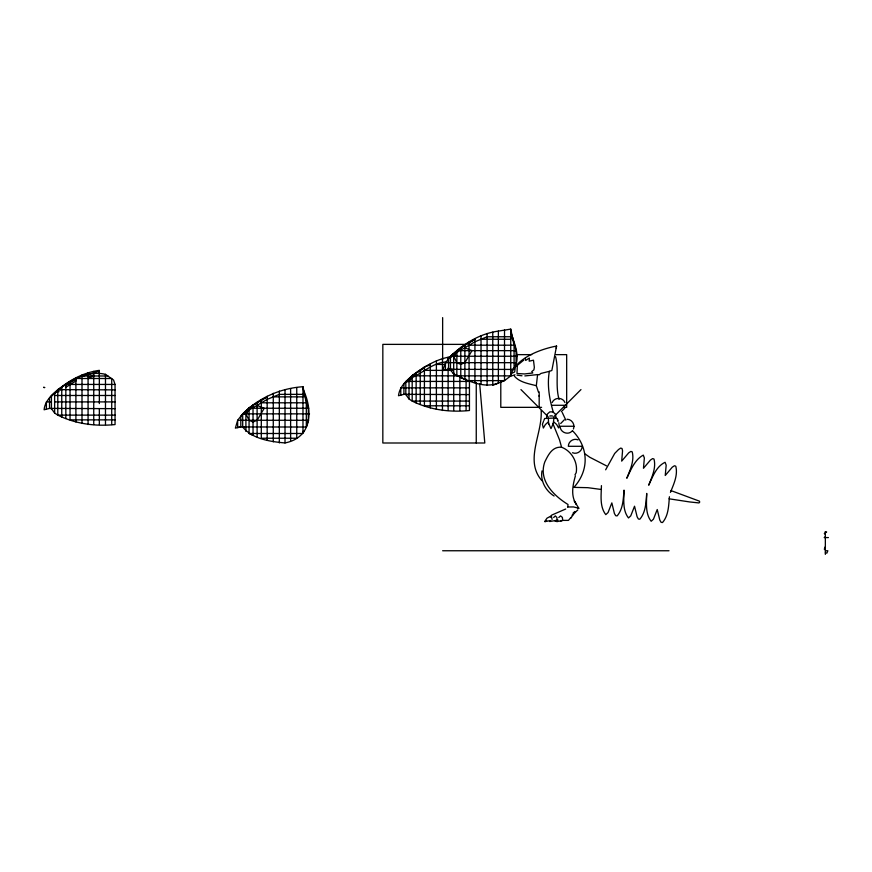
<?xml version="1.0" encoding="UTF-8"?>
<svg xmlns="http://www.w3.org/2000/svg" width="872" height="872" viewBox="0 0 872 872"><rect width="100%" height="100%" fill="white"/><g stroke="black" fill="none" stroke-linecap="round" stroke-linejoin="round"><path stroke-width="1.31" d="M453.669 372.693L453.669 373.826C466.978 380.508 483.579 388.912 498.37 383.081L498.37 331.109L510.741 329.115L514.088 345.192L514.088 368.071M460.776 348.233C453.658 352.408 444.262 360.779 443.14 370.546L448.568 369.161L453.669 369.423M543.899 420.424L544.673 418.473L553.938 418.048L553.197 423.966M541.163 410.559C542.657 433.798 524.061 460.525 541.981 480.723M552.085 519.429L551.333 515.886L546.995 518.164L544.913 521.216M601.429 485.628C601.266 495.209 599.5 506.632 605.789 514.633L608.057 512.551L611.839 502.904L614.411 513.477L615.708 515.712L617.125 515.919C623.197 508.845 623.262 498.937 624.025 490.108C623.916 499.329 622.401 510.294 628.483 517.946L630.75 515.864L634.533 506.218L637.116 516.791L638.402 519.025L639.819 519.232C645.89 512.158 645.967 502.25 646.719 493.421C646.61 502.643 645.095 513.608 651.177 521.26L653.444 519.178L657.226 509.531L659.81 520.104L661.096 522.339L662.513 522.546C668.595 515.472 668.661 505.553 669.413 496.735M548.325 418.113L548.652 424.108M567.705 507.068L568.032 504.517C553.698 495.634 538.155 480.548 544.793 461.953C548.139 455.151 552.172 446.42 561.568 447.227C571.542 451.009 578.06 462.138 576.196 472.678L574.975 474.848M542.013 470.891C540.15 480.723 545.698 490.925 554.091 496.005M515.014 374.775L510.425 376.224C514.905 358.381 540.411 349.094 556.576 346.053L551.845 370.491L549.349 371.341C547.027 384.672 549.251 398.286 553.001 411.126L552.87 411.878L555.344 414.047L556.292 418.68M245.904 427.029L242.024 426.942L306.323 427.029L306.323 402.799L302.976 386.721C280.37 388.247 258.744 397.861 242.699 413.862L242.699 427.029C252.335 439.03 270.44 441.69 285.013 442.932C312.536 437.591 313.081 409.905 302.976 389.108M514.883 367.177C520.606 355.373 513.793 343.023 510.741 331.502M98.939 373.816L99.343 371.134L82.001 376.366M556.946 520.813L556.827 521.663L562.68 520.388L568.435 520.388L570.964 517.445M93.108 376.769L93.74 372.791M538.449 392.084L536.324 385.718L537.577 374.6L524.846 375.93M556.183 348.157L556.576 346.053M573.438 429.002C575.302 424.577 571.89 419.269 567.062 419.236M546.624 417.535L547.333 414.091L549.807 411.878L552.87 411.878M575.389 475.861C572.784 485.083 570.495 495.972 576.425 504.441L574.256 500.855L578.79 508.234L577.591 508.343M306.323 427.029L308.317 420.282L308.317 408.26L304.579 394.351L279.334 394.373L267.17 399.387L249.065 410.047L245.904 413.121L249.065 413.851M514.753 367.177L516.082 362.676L516.082 350.653L512.344 336.734L487.099 336.766L474.924 341.78L456.83 352.441L453.669 355.514L456.83 356.245M115.05 408.663L49.53 408.401L44.101 409.786C44.897 400.913 51.775 395.245 57.792 389.631L115.05 389.882M65.836 387.31L76.104 380.868M626.881 478.03C630.14 469.801 634.5 460.896 632.222 451.86L630.87 451.413L628.712 452.83L621.692 461.125L622.553 450.835L622.041 448.513L620.69 448.077L618.542 449.516L614.706 453.44L605.648 469.812M670.448 492.375C673.707 484.145 678.067 475.251 675.789 466.204L674.438 465.757L672.279 467.174L665.249 475.491L666.175 465.168L665.085 462.291C656.235 466.422 652.638 476.886 648.703 485.214C651.885 476.951 656.3 468.079 654 459.032L652.648 458.585L650.501 460.002L643.471 468.275L644.354 457.985L643.296 455.119C634.86 459.544 630.881 469.768 626.924 478.052M825.348 546.679L824.313 549.175L825.348 548.673M570.855 518.197L574.474 512.572L572.174 515.385L577.864 509.858M57.792 391.724L59.078 391.681M543.518 421.405L542.395 424.228L543.354 428.032L545.338 424.62L548.03 422.146L550.995 428.61L553.927 422.048L556.63 424.457L558.614 427.956L559.323 426.201L558.799 422.713M304.579 394.351L302.976 396.869L273.274 396.869M512.344 336.734L510.741 339.263L481.028 339.263M552.205 402.548C554.341 397.043 562.811 397.043 564.947 402.548M564.947 408.02L561.339 411.704M560.685 423.52L564.304 419.824M550.439 517.205L551.333 515.886M448.273 358.948L453.669 353.585L453.734 410.505M242.699 413.851L237.664 420.271L235.375 428.152L240.803 426.768L242.699 427.029M451.489 356.692C438.409 358.425 426.822 365.215 416.14 372.584C408.587 378.731 399.714 385.25 398.493 395.735L403.921 394.34L469.441 394.602M249.065 410.047L245.904 413.851L242.699 414.385L240.803 416.162L240.803 426.768L237.664 427.662L237.664 420.271L308.721 420.282M403.921 394.34L403.921 383.745L405.818 381.958L409.023 381.424L412.183 377.62C423.563 372.213 433.82 362.153 446.998 361.924M456.83 352.441L453.669 356.245L450.464 356.779L460.776 347.656L474.935 339.328L466.324 344.266M498.37 331.109C480.014 333.595 463.217 343.688 450.464 356.779L452.601 355.929M54.631 393.632L57.792 390.198L61.748 387.855M409.818 378.71L414.156 374.971M57.792 390.198L49.53 397.796L49.53 408.401M245.904 411.726L249.065 408.565M409.818 378.513L412.183 376.137M458.803 349.781L450.464 356.779M553.785 416.772L580.97 389.588M244.836 413.546L242.699 414.385L245.904 411.192L245.904 431.433M553.655 517.499L555.311 515.886L556.881 517.499L557.11 520.388L555.17 521.303M558.778 517.499L560.554 515.886L562.386 517.412L562.68 520.388L560.434 521.282M245.108 412.391L242.699 414.385L253.022 405.262L265.993 397.512M409.023 380.693L405.818 381.958L416.14 373.238M242.699 414.385L249.065 407.998L253.022 405.447L249.076 407.998L249.065 433.493L253.044 435.368L253.022 405M409.023 379.571L405.818 381.958L412.183 375.57L424.424 367.679M573.144 513.009L574.931 511.472M88.072 374.502C73.673 377.173 61.901 386.318 51.426 396.019C64.179 382.928 80.976 372.845 99.343 370.349L99.343 403.583M421.067 369.837L424.424 366.981L430.288 364.507L427.945 365.739M405.818 381.958L409.023 379.298M510.741 329.115L510.741 375.887L504.517 380.628L492.767 385.337L492.767 332.123M523.854 360.027L513.052 368.856M456.83 351.024L458.28 349.705M571.988 431.193C567.901 435.564 559.977 432.218 560.14 426.255L573.994 426.255M418.178 371.897L420.228 370.546M65.836 384.432L57.792 389.631L57.792 415.127C75.526 423.923 95.386 426.561 115.05 424.566L115.05 384.432L113.567 380.029L105.479 374.328C91.506 371.014 77.248 376.541 65.836 384.432L115.05 384.432M254.035 404.782L258.559 401.861M461.8 347.176L464.874 345.203M61.748 387.081L63.198 386.143M259.475 401.284L267.17 396.869M65.836 385.206L75.897 379.298M825.348 536.88L824.204 537.577L828.4 537.577M512.028 370.175L515.199 368.224L514.654 371.984L510.796 373.739M551.638 515.134L565.699 509.019M59.242 388.945L57.792 389.631L61.748 389.882M250.515 407.311L249.065 407.998M413.633 374.895L412.183 375.57L412.183 401.076C429.918 409.862 449.778 412.511 469.441 410.505L469.441 381.424L409.023 381.424M88.072 378.503L93.74 375.985L88.072 376.78M546.657 520.824L544.793 521.663L550.723 520.54M558.058 520.094L549.643 521.543M549.349 371.341L540.913 373.445L539.234 374.775L537.577 374.6M567.814 506.992L573.504 506.937L578.79 508.234M516.486 350.642L460.776 350.642M308.721 408.249L253.022 408.249M409.023 394.602L405.829 394.613L409.023 399.005L412.183 401.076L469.441 401.076M465.43 344.375L382.83 344.375L382.83 442.998L484.799 442.998L479.655 383.549M469.071 345.192L514.088 345.192M456.906 350.391L456.83 375.887L456.83 375.102M516.922 354.642L531.713 354.642M555.911 354.642L566.669 354.642L566.669 407.344L564.031 407.344M517.281 356.245L453.669 356.245L456.83 362.665L460.776 364.387L464.874 362.665L472.003 350.642L464.874 347.863M516.486 362.676L445.428 362.665L445.428 370.055M436.392 364.442L444.72 364.442M453.058 372.987L453.669 373.826L449.788 369.336L512.976 369.423M424.424 370.371L452.612 370.371M416.14 375.821L510.741 375.887M82.001 375.985L107.943 375.985M75.897 378.503L111.714 378.503L111.714 424.566M469.866 380.628L472.395 380.628M469.441 387.855L400.782 387.855L400.782 395.234M54.631 395.485L115.05 395.485M539.179 396.4L539.179 395.474M51.426 401.905L46.39 401.905L46.39 409.295M54.631 401.905L115.05 401.905M261.306 402.799L306.323 402.799M551.649 405.284L565.503 405.284M469.441 405.807L424.424 405.807L424.424 366.981M541.599 407.344L500.79 407.344L500.79 381.674M309.516 413.862L245.904 413.851L249.065 420.271L253.022 421.993L257.109 420.271L264.238 408.249L257.109 405.469M115.05 415.127L57.792 415.127L54.631 413.066L51.437 408.674L51.426 395.485M115.05 419.868L70.032 419.868L70.032 381.74M249.065 433.493L302.976 433.493L302.976 386.721M825.348 531.975L826.634 531.975L824.302 533.555L825.348 534.264M442.638 550.755L669.02 550.755M825.348 550.755L827.844 550.755L826.863 553.12L825.348 552.892M517.02 375.156L522.001 375.788M600.895 489.432L587.837 487.677L573.907 487.372C589.581 469.954 588.676 447.107 572.392 430.615M50.761 408.576L51.426 408.674M669.086 498.806L689.752 501.956L699.006 502.937L699.715 502.141L699.431 501.16L671.015 490.609M553.938 418.048L557.382 418.625L558.135 421.263L557.491 420.773M578.027 439.87C573.602 437.908 568.304 441.494 568.337 446.3L582.191 446.3C582.224 451.118 576.937 454.704 572.512 452.732M536.324 385.718C528.694 383.647 519.81 382.437 514.36 376.159M461.364 377.979L464.874 379.287L464.874 344.702M463.501 378.775L464.874 379.287M302.976 431.357L303.892 431.749M606.454 465.844L589.745 457.244L585.232 454.04M520.955 389.588L548.139 416.772M565.83 420.173L562.298 412.576M552.87 423.509L559.508 439.804L561.568 447.227M555.595 356.768C559.105 370.6 555.072 385.457 559.072 399.441M525.347 358.261L525.685 360.43L529.391 358.021L529.184 361.182L533.479 360.19L534.34 367.341L533.904 369.87L531.778 371.57L532.77 372.987L524.584 373.946L516.987 373.51L517.369 364.725M460.776 347.841L460.776 348.615M825.348 531.571L825.348 554.374M539.179 391.855L539.179 407.028M504.517 329.921L504.517 380.628L469.071 380.628L469.071 341.955M487.099 333.486L487.099 385.326M481.028 335.666L481.028 384.225M476.254 382.601L476.254 442.998M474.924 338.63L474.924 382.721M466.095 379.189L466.095 410.505M460.776 347.394L460.776 377.761M459.871 375.821L459.871 410.505M450.464 356.245L450.464 369.423M448.568 358.555L448.568 369.161M448.132 357.302L448.132 359.613M448.132 368.006L448.132 410.505M442.638 317.626L442.638 359.711M442.453 358.665L442.453 410.505M436.392 360.855L436.392 409.415M430.288 363.82L430.288 407.9M420.228 369.881L420.228 404.466M416.14 372.584L416.14 402.94M409.023 378.775L409.023 399.005M405.818 381.424L405.818 394.602M296.752 387.528L296.752 438.235L261.306 438.235L261.306 399.561M290.616 388.716L290.616 440.698M285.013 389.73L285.013 442.943M279.334 391.092L279.334 442.932M273.274 393.272L273.274 441.832M267.17 396.237L267.17 440.327M257.109 402.308L257.109 436.894M105.479 374.328L105.479 424.566M99.343 408.663L99.343 424.566M93.74 371.363L93.74 424.566M88.072 372.726L88.072 424.566M82.001 374.906L82.001 423.465M75.897 377.87L75.897 421.961M65.836 383.942L65.836 418.527M61.748 386.634L61.748 417.001M54.631 392.825L54.631 413.066M549.763 416.064A5.21 5.21 0 0 1 552.586 416.064M44.657 387.539L43.6 387.386L44.657 387.539"/></g></svg>
